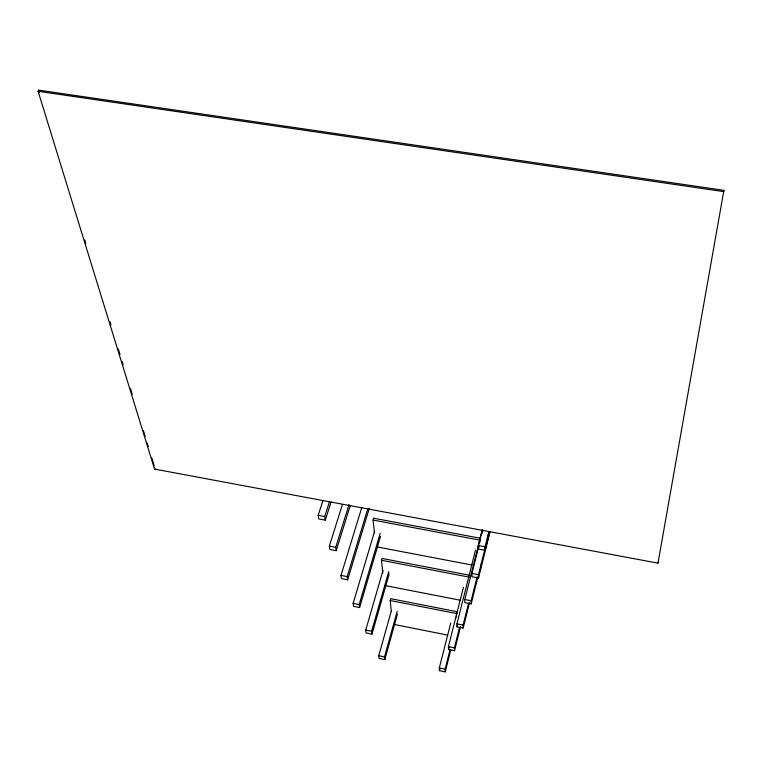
<?xml version="1.0" encoding="UTF-8"?>
<svg xmlns="http://www.w3.org/2000/svg" width="762" height="762" viewBox="0 0 762 762"><rect width="100%" height="100%" fill="white"/><g stroke="black" fill="none" stroke-linecap="round" stroke-linejoin="round"><path stroke-width="1.14" d="M482.346 529.476L478.307 545.516L478.326 549.059L485.08 550.335L485.08 546.792L488.794 531.876M723.9 190.338L723.681 191.624L38.1 91.278L38.719 90.145L723.9 190.338L657.977 563.147L154.524 469.078L38.1 91.278M657.977 563.147L658.168 562.042M475.517 550.135L456.924 623.849L457.019 626.84L463.182 628.059L463.115 625.069L468.582 603.161M463.182 628.059L469.497 602.742M482.356 529.657L464.791 599.494L464.858 602.647L471.211 603.885L471.164 600.732L477.155 576.663M471.211 603.885L477.745 577.577M478.898 545.763L471.945 573.434L471.992 576.767L478.536 578.025L478.507 574.691L485.966 544.678M487.394 538.905L489.118 531.981M485.08 550.335L489.633 532.009M478.536 578.025L489.966 531.943M479.479 543.458L480.346 540.001M481.794 534.229L482.66 530.771M478.326 549.059L478.907 546.773M463.429 587.35L448.408 646.643L448.523 649.472L454.514 650.672L454.419 647.843L459.562 627.297M454.514 650.672L460.505 626.745M448.523 649.472L449.104 647.195M450.742 623.068L439.293 667.979L439.436 670.674L445.246 671.855L445.132 669.16L450.075 649.567M445.246 671.855L450.761 649.996M457.019 626.84L457.6 624.535M439.436 670.674L440.017 668.369M456.314 617.01L456.676 611.619L390.725 598.684L390.211 600.523L391.277 611.153M391.211 611.305L378.743 655.711L379.066 658.416L384.81 659.587L397.45 614.086M384.81 659.587L384.505 656.873L397.192 611.286M382.934 570.595L365.731 630.088L366.103 632.946L371.989 634.127L371.627 631.269L388.696 571.71M371.989 634.127L388.991 574.681L388.801 572.7M382.81 572.843L381.486 560.289L382.019 558.441L469.64 575.262M374.656 531.066L353.139 603.352L353.568 606.371L359.588 607.562L380.524 536.458M359.588 607.562L359.188 604.542L380.2 533.305M374.466 532.809L373.075 520.065L373.628 518.208L480.565 538.286M361.826 507.359L340.995 575.386L341.471 578.577L347.653 579.787L347.196 576.596L367.865 508.492M347.653 579.787L369.265 508.406M342.414 504.549L329.327 546.087L329.86 549.469L336.204 550.688L335.699 547.307L349.025 504.596M336.204 550.688L350.349 505.273M322.917 500.701L318.173 515.322L318.764 518.912L325.279 520.141L324.717 516.55L329.422 501.91M325.279 520.141L331.041 502.158M154.524 469.078L154.934 468.078M373.075 520.065L480.089 540.182M318.173 515.322L324.717 516.55M478.307 545.516L485.08 546.792M377.152 546.935L472.088 565.052M329.327 546.087L335.699 547.307M471.945 573.434L478.507 574.691M381.486 560.289L469.173 577.139M340.995 575.386L347.196 576.596M464.791 599.494L471.164 600.732M385.286 585.616L460.343 600.237M390.211 600.523L456.209 613.486M353.139 603.352L359.188 604.542M456.924 623.849L463.115 625.069M394.887 624.602L447.742 635.117M365.731 630.088L371.627 631.269M448.408 646.643L454.419 647.843M378.743 655.711L384.505 656.873M439.293 667.979L445.132 669.16M38.719 90.145L39.414 92.421M84.782 239.954L85.83 243.364M109.909 321.669L110.957 325.079M118.281 348.91L120.034 354.587M122.12 361.388L123.168 364.798M130.502 388.63L132.245 394.306M143.408 430.625L145.161 436.293M147.247 443.103L148.295 446.513M151.79 457.857L154.229 465.801M456.676 611.619L456.752 613.972M481.336 563.375L481.346 566.814"/></g></svg>
